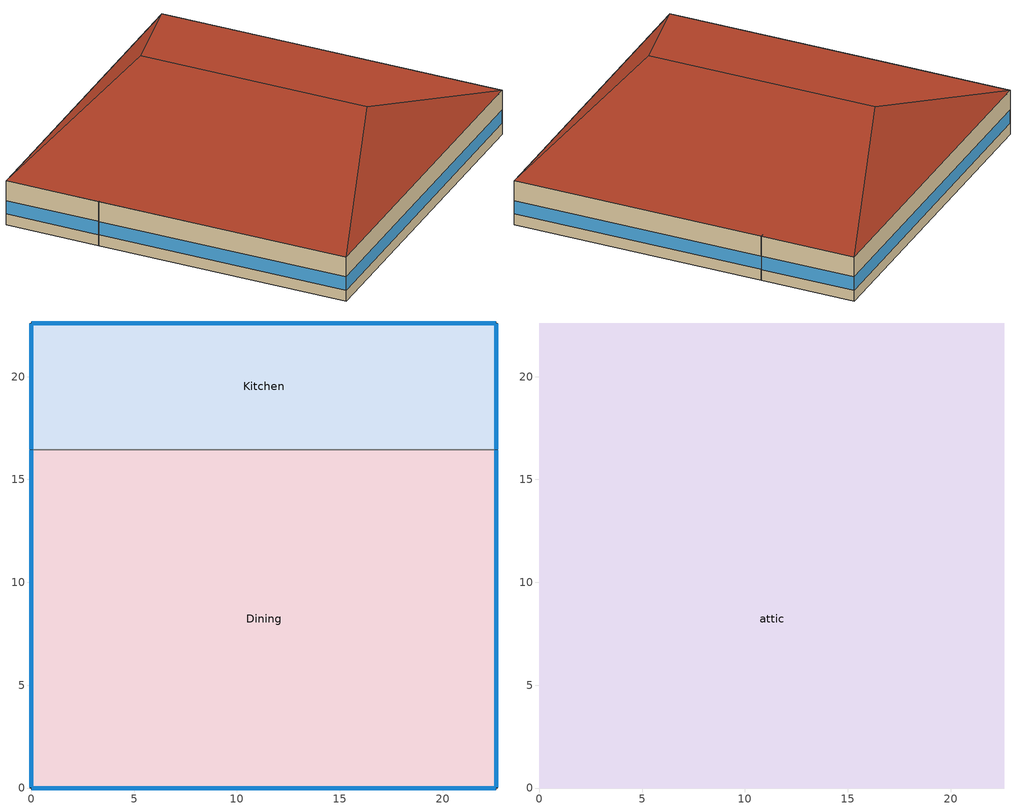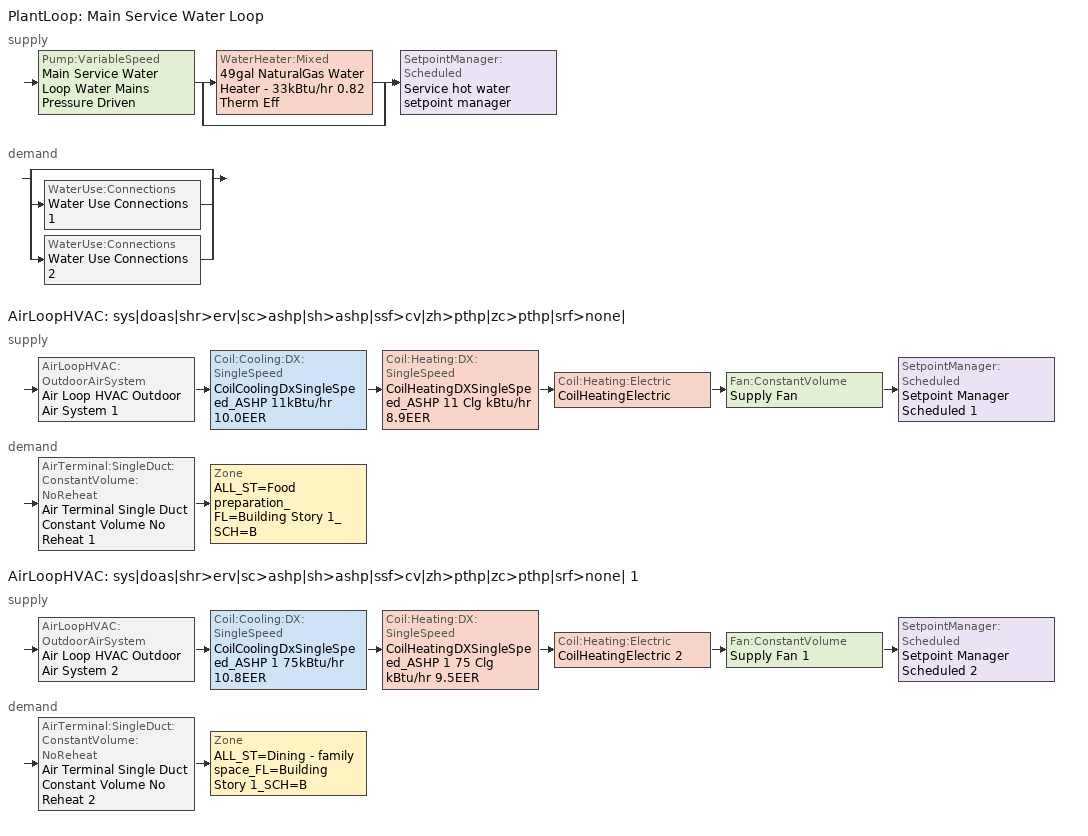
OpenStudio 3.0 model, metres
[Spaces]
Kitchen
 floor ground: 22.61,22.61 22.61,16.44 0,16.44 0,22.61 z0
 wall outside: 22.61,16.44 22.61,22.61 0,22.61 0,16.44 z0:3.05
 wall to Dining: 0,16.44 22.61,16.44 z0:3.05
 window (BTAP-Ext-FixedWindow:U=0.220 SHGC=0.600): 22.61,16.47 22.61,22.58 / 22.58,22.61 0.03,22.61 / 0,22.58 0,16.47 z0.76:1.68
Dining
 floor ground: 22.61,16.44 22.61,0 0,0 0,16.44 z0
 wall outside: 0,16.44 0,0 22.61,0 22.61,16.44 z0:3.05
 window (BTAP-Ext-FixedWindow:U=0.220 SHGC=0.600): 22.61,0.03 22.61,16.42 / 0.03,0 22.58,0 / 0,16.42 0,0.03 z0.76:1.68
attic
 floor to Dining: 22.61,16.44 22.61,0 0,0 0,16.44 z3.05
 floor to Kitchen: 22.61,22.61 22.61,16.44 0,16.44 0,22.61 z3.05
 roof outside: 11.3,18.84,6.82 22.61,22.61,3.05 0,22.61,3.05; 11.3,3.77,6.82 0,0,3.05 22.61,0,3.05; 11.3,18.84,6.82 0,22.61,3.05 0,0,3.05 11.3,3.77,6.82; 11.3,3.77,6.82 22.61,0,3.05 22.61,22.61,3.05 11.3,18.84,6.82
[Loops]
PlantLoop 'Main Service Water Loop'
 supply: Pump:VariableSpeed 'Main Service Water Loop Water Mains Pressure Driven' > split
  | WaterHeater:Mixed '49gal NaturalGas Water Heater - 33kBtu/hr 0.82 Therm Eff'
  | bypass
  join > SetpointManager:Scheduled 'Service hot water setpoint manager'
 demand: split
  | bypass
  | WaterUse:Connections 'Water Use Connections 1'
  | WaterUse:Connections 'Water Use Connections 2'
AirLoopHVAC 'sys|doas|shr>erv|sc>ashp|sh>ashp|ssf>cv|zh>pthp|zc>pthp|srf>none|'
 supply: AirLoopHVAC:OutdoorAirSystem 'Air Loop HVAC Outdoor Air System 1' > Coil:Cooling:DX:SingleSpeed 'CoilCoolingDxSingleSpeed_ASHP 11kBtu/hr 10.0EER' > Coil:Heating:DX:SingleSpeed 'CoilHeatingDXSingleSpeed_ASHP 11 Clg kBtu/hr 8.9EER' > Coil:Heating:Electric 'CoilHeatingElectric' > Fan:ConstantVolume 'Supply Fan' > SetpointManager:Scheduled 'Setpoint Manager Scheduled 1'
 demand: AirTerminal:SingleDuct:ConstantVolume:NoReheat 'Air Terminal Single Duct Constant Volume No Reheat 1' > Zone 'ALL_ST=Food preparation_FL=Building Story 1_SCH=B'
AirLoopHVAC 'sys|doas|shr>erv|sc>ashp|sh>ashp|ssf>cv|zh>pthp|zc>pthp|srf>none| 1'
 supply: AirLoopHVAC:OutdoorAirSystem 'Air Loop HVAC Outdoor Air System 2' > Coil:Cooling:DX:SingleSpeed 'CoilCoolingDxSingleSpeed_ASHP 1 75kBtu/hr 10.8EER' > Coil:Heating:DX:SingleSpeed 'CoilHeatingDXSingleSpeed_ASHP 1 75 Clg kBtu/hr 9.5EER' > Coil:Heating:Electric 'CoilHeatingElectric 2' > Fan:ConstantVolume 'Supply Fan 1' > SetpointManager:Scheduled 'Setpoint Manager Scheduled 2'
 demand: AirTerminal:SingleDuct:ConstantVolume:NoReheat 'Air Terminal Single Duct Constant Volume No Reheat 2' > Zone 'ALL_ST=Dining - family space_FL=Building Story 1_SCH=B'
[Site]
Banff CS_AB_CAN: Latitude {deg}=51.193; Longitude {deg}=-115.552; Time Zone {hr}=-7; Elevation {m}=1396.9; Terrain=City
[Building]
FullServiceRestaurant: North Axis {deg}=0; Default Construction Set=BTAP-Mass at hdd = 5500.0; Standards Number of Stories=1; Standards Number of Above Ground Stories=1; Standards Template=NECB2011; Standards Building Type=FullServiceRestaurant
[Site:WaterMainsTemperature]
Calculation Method=Correlation; Annual Average Outdoor Air Temperature {C}=2.93333; Maximum Difference In Monthly Average Outdoor Air Temperatures {deltaC}=24.2
[Site:GroundTemperature:BuildingSurface]
19.527, 19.502, 19.536, 19.598, 20.002, 21.64, 22.225, 22.375, 21.449, 20.121, 19.802, 19.633
[SizingPeriod:DesignDay] Barometric Pressure {Pa}=85631; Sky Clearness=0; Rain Indicator=0; Snow Indicator=0; Day of Month=21; Daylight Saving Time Indicator=0; Humidity Indicating Type=Wetbulb; Dry-Bulb Temperature Range Modifier Type=DefaultMultipliers
Name | Maximum Dry-Bulb Temperature {C} | Daily Dry-Bulb Temperature Range {deltaC} | Humidity Indicating Conditions at Maximum Dry-Bulb | Wind Speed {m/s} | Wind Direction {deg} | Month | Day Type | Solar Model Indicator | ASHRAE Taub | ASHRAE Taud
Banff CS Ann Clg .4% Condns DB=>MWB | 27.4 | 14.4 | 13.7 | 3.1 | 230 | 7 | SummerDesignDay | ASHRAETau | 0.357 | 2.375
Banff CS Ann Htg 99.6% Condns DB | -30.3 | 0 | -30.3 | 1.3 | 70 | 12 | WinterDesignDay | ASHRAEClearSky
[Material:NoMass] Roughness=Smooth; Thermal Absorptance=0.9; Solar Absorptance=0.7
Name | Thermal Resistance {m2-K/W} | Visible Absorptance
Typical Carpet Pad; Typical Carpet Pad 1 | 0.21648 | 0.8
Typical Insulation 1 | 5.91238 | 0.7
Typical Insulation 2 | 4.49096 | 0.7
Typical Insulation 3 | 6.17282 | 0.7
Typical Carpet Pad 2 | 1.25503 | 0.8
Typical Carpet Pad 3; Typical Carpet Pad 4 | 3.45515 | 0.8
Typical Insulation 4 | 0.454528 | 0.7
Typical Insulation 5 | 0.454545 | 0.7
[Material]
Name | Roughness | Thickness {m} | Conductivity {W/m-K} | Density {kg/m3} | Specific Heat {J/kg-K} | Thermal Absorptance | Solar Absorptance | Visible Absorptance
G05 25mm wood | MediumSmooth | 0.0254 | 0.15 | 608 | 1630 | 0.9 | 0.5 | 0.5
100mm Normalweight concrete floor 1 | MediumSmooth | 0.1016 | 2.31 | 2322 | 832
G01 13mm gypsum board 1 | Smooth | 0.0127 | 0.16 | 800 | 1090 | 0.9 | 0.7 | 0.5
4 in. Normalweight Concrete Floor 1 | MediumRough | 0.1016 | 2.31 | 2322 | 832 | 0.9 | 0.7 | 0.7
1IN Stucco 1 | Smooth | 0.0253 | 0.6918 | 1858 | 837 | 0.9 | 0.7 | 0.92
8IN CONCRETE HW RefBldg 1 | Rough | 0.2032 | 1.311 | 2240 | 836.8 | 0.9 | 0.7 | 0.7
1/2IN Gypsum 1 | Smooth | 0.0127 | 0.16 | 784.9 | 830 | 0.9 | 0.4 | 0.4
Metal Roof Surface 1; F08 Metal surface 1 | Smooth | 0.0008 | 45.28 | 7824 | 500 | 0.9 | 0.7 | 0.7
6 in. Normalweight Concrete Floor 1; 6 in. Normalweight Concrete Floor 2; 6 in. Normalweight Concrete Floor 3 | MediumRough | 0.1524 | 2.31 | 2322 | 832 | 0.9 | 0.7 | 0.7
[Construction]
BTAP-Int-Partition; BTAP-Int-Door: G05 25mm wood
BTAP-Int-Floor: 100mm Normalweight concrete floor 1, Typical Carpet Pad
BTAP-Int-Wall: G01 13mm gypsum board 1, G01 13mm gypsum board 1
BTAP-Int-Ceiling: Typical Carpet Pad, 100mm Normalweight concrete floor 1
BTAP-Int-Window: SimpleGlazing
BTAP-Ext-Floor-Mass:U-0.162: Typical Insulation 1, 4 in. Normalweight Concrete Floor 1, Typical Carpet Pad 1
BTAP-Ext-Wall-Mass:U-0.21: 1IN Stucco 1, 8IN CONCRETE HW RefBldg 1, Typical Insulation 2, 1/2IN Gypsum 1
BTAP-Ext-Roof-Metal:U-0.162: Metal Roof Surface 1, Typical Insulation 3
BTAP-Grnd-Floor-Mass:U-0.757: 6 in. Normalweight Concrete Floor 1, Typical Carpet Pad 2
BTAP-Grnd-Wall-Mass:U-0.284: 6 in. Normalweight Concrete Floor 2, Typical Carpet Pad 3
BTAP-Grnd-Roof-Mass:U-0.284: 6 in. Normalweight Concrete Floor 3, Typical Carpet Pad 4
BTAP-Ext-FixedWindow:U=0.220 SHGC=0.600; BTAP-Ext-GlassDoors:U=0.220 SHGC=0.600; BTAP-Ext-Skylights:U=0.220 SHGC=0.600; BTAP-Ext-DaylightDomes:U=0.220 SHGC=0.600; BTAP-Ext-DaylightDiffuser:U=0.220 SHGC=0.600: SimpleGlazing:U=0.220 SHGC=0.600
BTAP-Ext-Door:U-2.2: F08 Metal surface 1, Typical Insulation 4
BTAP-Ext-OverHeadDoor:U-2.2: Typical Insulation 5
[DefaultConstructionSet]
BTAP-Mass at hdd = 5500.0: Default Exterior Surface Constructions=BTAP-Mass at hdd = 5500.0; Default Interior Surface Constructions=Default Surface Constructions 2; Default Ground Contact Surface Constructions=BTAP-Mass at hdd = 5500.0 1; Default Exterior SubSurface Constructions=BTAP-Mass at hdd = 5500.0; Default Interior SubSurface Constructions=Default Sub Surface Constructions 2; Interior Partition Construction=BTAP-Int-Partition
[DefaultSurfaceConstructions]
Name | Floor Construction | Wall Construction | Roof Ceiling Construction
Default Surface Constructions 2 | BTAP-Int-Floor | BTAP-Int-Wall | BTAP-Int-Ceiling
BTAP-Mass at hdd = 5500.0 | BTAP-Ext-Floor-Mass:U-0.162 | BTAP-Ext-Wall-Mass:U-0.21 | BTAP-Ext-Roof-Metal:U-0.162
BTAP-Mass at hdd = 5500.0 1 | BTAP-Grnd-Floor-Mass:U-0.757 | BTAP-Grnd-Wall-Mass:U-0.284 | BTAP-Grnd-Roof-Mass:U-0.284
[DefaultSubSurfaceConstructions]
Name | Fixed Window Construction | Operable Window Construction | Door Construction | Glass Door Construction | Overhead Door Construction | Skylight Construction | Tubular Daylight Dome Construction | Tubular Daylight Diffuser Construction
Default Sub Surface Constructions 2 | BTAP-Int-Window | BTAP-Int-Window | BTAP-Int-Door
BTAP-Mass at hdd = 5500.0 | BTAP-Ext-FixedWindow:U=0.220 SHGC=0.600 | BTAP-Ext-FixedWindow:U=0.220 SHGC=0.600 | BTAP-Ext-Door:U-2.2 | BTAP-Ext-GlassDoors:U=0.220 SHGC=0.600 | BTAP-Ext-OverHeadDoor:U-2.2 | BTAP-Ext-Skylights:U=0.220 SHGC=0.600 | BTAP-Ext-DaylightDomes:U=0.220 SHGC=0.600 | BTAP-Ext-DaylightDiffuser:U=0.220 SHGC=0.600
[WindowMaterial:SimpleGlazingSystem] U-Factor {W/m2-K}=2.2; Solar Heat Gain Coefficient=0.6; Visible Transmittance=0.21
SimpleGlazing; SimpleGlazing:U=0.220 SHGC=0.600
[Space]
Name | Space Type | Building Story | Thermal Zone | Part of Total Floor Area
Kitchen | Space Function Food preparation | Building Story 1 | ALL_ST=Food preparation_FL=Building Story 1_SCH=B | Yes
Dining | Space Function Dining - family space | Building Story 1 | ALL_ST=Dining - family space_FL=Building Story 1_SCH=B | Yes
attic | Space Function - undefined - | Building Story 2 | ALL_ST=- undefined -_FL=Building Story 2_SCH=A | No
[BuildingStory]
Name | Nominal Z Coordinate {m}
Building Story 1 | 0
Building Story 2 | 3.0488
[SpaceType] Standards Building Type=Space Function
Name | Default Schedule Set | Design Specification Outdoor Air Object | Standards Space Type
Space Function - undefined - | Space Function - undefined - Schedule Set | Space Function - undefined - Ventilation | - undefined -
Space Function Dining - family space | Space Function Dining - family space Schedule Set | Space Function Dining - family space Ventilation | Dining - family space
Space Function Food preparation | Space Function Food preparation Schedule Set | Space Function Food preparation Ventilation | Food preparation
[DesignSpecification:OutdoorAir]
Name | Outdoor Air Flow per Person {m3/s-person} | Outdoor Air Flow per Floor Area {m3/s-m2} | Outdoor Air Flow Air Changes per Hour {1/hr} | Outdoor Air Method
Space Function - undefined - Ventilation | 0 | 0 | 0
Space Function Dining - family space Ventilation | 0.0266709 | 0.0009144 |  | Sum
Space Function Food preparation Ventilation | 0.0152241 | 0.0006096 |  | Sum
[DefaultScheduleSet] Infiltration Schedule=Always On
Name | Number of People Schedule | People Activity Level Schedule | Lighting Schedule | Electric Equipment Schedule
Space Function - undefined - Schedule Set
Space Function Dining - family space Schedule Set; Space Function Food preparation Schedule Set | NECB-B-Occupancy | NECB-Activity | NECB-B-Lighting | NECB-B-Electric-Equipment
[ThermostatSetpoint:DualSetpoint]
Name | Heating Setpoint Temperature Schedule | Cooling Setpoint Temperature Schedule
Space Function - undefined - Thermostat 3
Space Function Food preparation Thermostat 3; Space Function Dining - family space Thermostat 3 | NECB-B-Thermostat Setpoint-Heating | NECB-B-Thermostat Setpoint-Cooling
[People:Definition] Number of People Calculation Method=People/Area; Fraction Radiant=0.3
Name | People per Space Floor Area {person/m2}
Space Function Dining - family space People Definition | 0.0999967
Space Function Food preparation People Definition | 0.0500522
[People] Work Efficiency Schedule=Work Efficiency Schedule; Clothing Insulation Schedule=Clothing Schedule; Air Velocity Schedule=Air Velocity Schedule; Multiplier=1
Name | People Definition | Space or SpaceType
Space Function Dining - family space People | Space Function Dining - family space People Definition | Space Function Dining - family space
Space Function Food preparation People | Space Function Food preparation People Definition | Space Function Food preparation
[Lights:Definition] Design Level Calculation Method=Watts/Area; Fraction Radiant=0.5; Fraction Visible=0.2
Name | Watts per Space Floor Area {W/m2}
Space Function Dining - family space Lights Definition | 9.59992
Space Function Food preparation Lights Definition | 10.6999
[Lights] Fraction Replaceable=1
Name | Lights Definition | Space or SpaceType
Space Function Dining - family space Lights | Space Function Dining - family space Lights Definition | Space Function Dining - family space
Space Function Food preparation Lights | Space Function Food preparation Lights Definition | Space Function Food preparation
[ElectricEquipment:Definition] Design Level Calculation Method=Watts/Area; Fraction Radiant=0.5
Name | Watts per Space Floor Area {W/m2}
Space Function Dining - family space Elec Equip Definition | 0.999992
Space Function Food preparation Elec Equip Definition | 9.99992
[ElectricEquipment]
Name | Electric Equipment Definition | Space or SpaceType
Space Function Dining - family space Elec Equip | Space Function Dining - family space Elec Equip Definition | Space Function Dining - family space
Space Function Food preparation Elec Equip | Space Function Food preparation Elec Equip Definition | Space Function Food preparation
[SpaceInfiltration:DesignFlowRate] Schedule=Always On Discrete; Design Flow Rate Calculation Method=Flow/ExteriorArea; Flow per Exterior Surface Area {m3/s-m2}=0.00025; Constant Term Coefficient=0; Temperature Term Coefficient=0; Velocity Term Coefficient=0.224; Velocity Squared Term Coefficient=0
Name | Space or SpaceType
attic Infiltration | attic
Dining Infiltration | Dining
Kitchen Infiltration | Kitchen
[ThermalZone] Use Ideal Air Loads=No
Name | Thermostat
ALL_ST=- undefined -_FL=Building Story 2_SCH=A | Space Function - undefined - Thermostat 3
ALL_ST=Food preparation_FL=Building Story 1_SCH=B | Space Function Food preparation Thermostat 3
ALL_ST=Dining - family space_FL=Building Story 1_SCH=B | Space Function Dining - family space Thermostat 3
[Sizing:Zone] Zone Cooling Design Supply Air Temperature Input Method=SupplyAirTemperature; Zone Cooling Design Supply Air Temperature Difference {deltaC}=11.11; Zone Heating Design Supply Air Temperature Input Method=SupplyAirTemperature; Zone Heating Design Supply Air Temperature Difference {deltaC}=11.11; Zone Cooling Design Supply Air Humidity Ratio {kg-H2O/kg-air}=0.0085; Zone Heating Design Supply Air Humidity Ratio {kg-H2O/kg-air}=0.008; Cooling Design Air Flow Method=DesignDay; Heating Design Air Flow Method=DesignDay; Account for Dedicated Outdoor Air System=No; Dedicated Outdoor Air System Control Strategy=NeutralSupplyAir; Dedicated Outdoor Air Low Setpoint Temperature for Design {C}=autosize; Dedicated Outdoor Air High Setpoint Temperature for Design {C}=autosize
Name | Zone Cooling Design Supply Air Temperature {C} | Zone Heating Design Supply Air Temperature {C} | Zone Heating Sizing Factor | Zone Cooling Sizing Factor
ALL_ST=- undefined -_FL=Building Story 2_SCH=A | 14 | 40
ALL_ST=Food preparation_FL=Building Story 1_SCH=B; ALL_ST=Dining - family space_FL=Building Story 1_SCH=B | 13 | 43 | 1.3 | 1.1
[Zone equipment]
ALL_ST=Food preparation_FL=Building Story 1_SCH=B: Air Terminal Single Duct Constant Volume No Reheat 1, ZoneHVACPackagedTerminalHeatPump
ALL_ST=Dining - family space_FL=Building Story 1_SCH=B: Air Terminal Single Duct Constant Volume No Reheat 2, ZoneHVACPackagedTerminalHeatPump 1
[PlantLoop]
Main Service Water Loop: Glycol Concentration=0; Maximum Loop Temperature {C}=60; Minimum Loop Temperature {C}=10; Plant Loop Volume {m3}=Autocalculate; Load Distribution Scheme=Optimal
[Sizing:Plant]
Main Service Water Loop: Loop Type=Heating; Design Loop Exit Temperature {C}=60; Loop Design Temperature Difference {deltaC}=5; Sizing Option=NonCoincident; Zone Timesteps in Averaging Window=1; Coincident Sizing Factor Mode=None
[SetpointManager:Scheduled] Control Variable=Temperature
Name | Schedule
Service hot water setpoint manager | Service Water Loop Temp - 140F
Setpoint Manager Scheduled 1 | Schedule Ruleset 9
Setpoint Manager Scheduled 2 | Schedule Ruleset 10
[Pump:VariableSpeed]
Main Service Water Loop Water Mains Pressure Driven: Rated Pump Head {Pa}=0.001; Motor Efficiency=0.7; Pump Control Type=Continuous; Skin Loss Radiative Fraction=0.5; Design Power Sizing Method=PowerPerFlowPerPressure; Design Electric Power per Unit Flow Rate {W/(m3/s)}=348701.1; Design Shaft Power per Unit Flow Rate per Unit Head {W-s/m3-Pa}=1.28205; Design Minimum Flow Rate Fraction=0
[WaterHeater:Mixed]
49gal NaturalGas Water Heater - 33kBtu/hr 0.82 Therm Eff: Tank Volume {m3}=0.184338; Setpoint Temperature Schedule=Service Water Loop Temp - 140F; Deadband Temperature Difference {deltaC}=2; Maximum Temperature Limit {C}=60; Heater Control Type=Cycle; Heater Maximum Capacity {W}=9631.68; Heater Fuel Type=NaturalGas; Heater Thermal Efficiency=0.82; Part Load Factor Curve=SWH-EFFFPLR-NECB2011; Off Cycle Parasitic Fuel Consumption Rate {W}=31.3783; Off Cycle Parasitic Fuel Type=NaturalGas; Off Cycle Parasitic Heat Fraction to Tank=0.8; On Cycle Parasitic Fuel Consumption Rate {W}=31.3783; On Cycle Parasitic Fuel Type=NaturalGas; On Cycle Parasitic Heat Fraction to Tank=0; Ambient Temperature Indicator=Schedule; Ambient Temperature Schedule=Water Heater Ambient Temp Schedule - 70.0f; Off Cycle Loss Coefficient to Ambient Temperature {W/K}=2.9847; On Cycle Loss Coefficient to Ambient Temperature {W/K}=2.9847; Use Side Effectiveness=1; Source Side Effectiveness=1; Use Side Design Flow Rate {m3/s}=autosize; Source Side Design Flow Rate {m3/s}=autosize; Indirect Water Heating Recovery Time {hr}=1.5; Source Side Flow Control Mode=IndirectHeatPrimarySetpoint
[WaterUse:Connections]
Name | Water Use Equipment Name 1
Water Use Connections 1 | Dining Service Water Use 0.38gal/min
Water Use Connections 2 | Kitchen Service Water Use 0.07gal/min
[WaterUse:Equipment:Definition]
Name | Peak Flow Rate {m3/s} | Target Temperature Schedule | Sensible Fraction Schedule | Latent Fraction Schedule
Dining Service Water Use Def 0.38gal/min | 2.39515e-05 | Schedule Ruleset 5 | Schedule Ruleset 3 | Schedule Ruleset 4
Kitchen Service Water Use Def 0.07gal/min | 4.49574e-06 | Schedule Ruleset 8 | Schedule Ruleset 6 | Schedule Ruleset 7
[WaterUse:Equipment] Flow Rate Fraction Schedule=NECB-B-Service Water Heating
Name | Water Use Equipment Definition | Space
Dining Service Water Use 0.38gal/min | Dining Service Water Use Def 0.38gal/min | Dining
Kitchen Service Water Use 0.07gal/min | Kitchen Service Water Use Def 0.07gal/min | Kitchen
[AirLoopHVAC] Design Supply Air Flow Rate {m3/s}=AutoSize
Name | Availability Schedule
sys|doas|shr>erv|sc>ashp|sh>ashp|ssf>cv|zh>pthp|zc>pthp|srf>none| | sys|doas|shr>none|sc>ashp|sh>ashp|ssf>cv|zh>pthp|zc>pthp|srf>none| Occ Sch
sys|doas|shr>erv|sc>ashp|sh>ashp|ssf>cv|zh>pthp|zc>pthp|srf>none| 1 | sys|doas|shr>none|sc>ashp|sh>ashp|ssf>cv|zh>pthp|zc>pthp|srf>none| 1 Occ Sch
[Sizing:System] Type of Load to Size On=VentilationRequirement; Design Outdoor Air Flow Rate {m3/s}=Autosize; Central Heating Maximum System Air Flow Ratio=1; Preheat Design Temperature {C}=7; Preheat Design Humidity Ratio {kg-H2O/kg-Air}=0.008; Precool Design Temperature {C}=13; Precool Design Humidity Ratio {kg-H2O/kg-Air}=0.008; Central Cooling Design Supply Air Temperature {C}=19.9; Central Heating Design Supply Air Temperature {C}=20; Sizing Option=NonCoincident; 100% Outdoor Air in Cooling=Yes; 100% Outdoor Air in Heating=Yes; Central Cooling Design Supply Air Humidity Ratio {kg-H2O/kg-Air}=0.0085; Central Heating Design Supply Air Humidity Ratio {kg-H2O/kg-Air}=0.008; Cooling Design Air Flow Method=DesignDay; Cooling Design Air Flow Rate {m3/s}=0; Heating Design Air Flow Method=DesignDay; Heating Design Air Flow Rate {m3/s}=0; System Outdoor Air Method=ZoneSum; Zone Maximum Outdoor Air Fraction=1; Cooling Supply Air Flow Rate Per Floor Area {m3/s-m2}=0.00996765; Cooling Fraction of Autosized Cooling Supply Air Flow Rate=1; Cooling Supply Air Flow Rate Per Unit Cooling Capacity {m3/s-W}=3.94755e-05; Heating Supply Air Flow Rate Per Floor Area {m3/s-m2}=0.00996765; Heating Fraction of Autosized Heating Supply Air Flow Rate=1; Heating Fraction of Autosized Cooling Supply Air Flow Rate=1; Heating Supply Air Flow Rate Per Unit Heating Capacity {m3/s-W}=3.15882e-05; Cooling Design Capacity Method=CoolingDesignCapacity; Cooling Design Capacity {W}=autosize; Cooling Design Capacity Per Floor Area {W/m2}=234.7; Fraction of Autosized Cooling Design Capacity=1; Heating Design Capacity Method=HeatingDesignCapacity; Heating Design Capacity {W}=autosize; Heating Design Capacity Per Floor Area {W/m2}=157; Fraction of Autosized Heating Design Capacity=1; Central Cooling Capacity Control Method=OnOff
sys|doas|shr>erv|sc>ashp|sh>ashp|ssf>cv|zh>pthp|zc>pthp|srf>none|; sys|doas|shr>erv|sc>ashp|sh>ashp|ssf>cv|zh>pthp|zc>pthp|srf>none| 1
[Fan:ConstantVolume] Availability Schedule=Always On Discrete; Fan Total Efficiency=0.39975; Pressure Rise {Pa}=640; Maximum Flow Rate {m3/s}=AutoSize; Motor Efficiency=0.615
Supply Fan; Supply Fan 1
[Coil:Heating:DX:SingleSpeed] Availability Schedule=Always On Discrete; Rated Air Flow Rate {m3/s}=Autosize; Rated Supply Fan Power Per Volume Flow Rate {W/(m3/s)}=773.3; Total Heating Capacity Function of Temperature Curve=DXHEAT-NECB2011-REF-CAPFT; Total Heating Capacity Function of Flow Fraction Curve=DXHEAT-NECB2011-REF-CAPFFLOW; Energy Input Ratio Function of Temperature Curve=DXHEAT-NECB2011-REF-EIRFT; Energy Input Ratio Function of Flow Fraction Curve=DXHEAT-NECB2011-REF-EIRFFLOW; Part Load Fraction Correlation Curve=DXHEAT-NECB2011-REF-PLFFPLR; Defrost Energy Input Ratio Function of Temperature Curve=DXHEAT-NECB2011-REF-Defrost-EIRFT; Defrost Strategy=ReverseCycle; Defrost Control=OnDemand; Defrost Time Period Fraction=0.166667; Resistive Defrost Heater Capacity {W}=2000
Name | Rated Total Heating Capacity {W} | Rated COP {W/W} | Crankcase Heater Capacity {W}
CoilHeatingDXSingleSpeed_ASHP 11 Clg kBtu/hr 8.9EER | 4918.16 | 3.2 | 15.3693
CoilHeatingDXSingleSpeed_PTHP | Autosize | 3 | 26.351
CoilHeatingDXSingleSpeed_ASHP 1 75 Clg kBtu/hr 9.5EER | 34245 | 3.2 | 107.016
CoilHeatingDXSingleSpeed_PTHP 1 | Autosize | 3 | 73.4635
[Coil:Heating:Electric] Availability Schedule=Always On Discrete
CoilHeatingElectric; CoilHeatingElectric 1; CoilHeatingElectric 2; CoilHeatingElectric 3
[Coil:Cooling:DX:SingleSpeed] Availability Schedule=Always On Discrete; Rated Sensible Heat Ratio=autosize; Rated Air Flow Rate {m3/s}=autosize; Rated Evaporator Fan Power Per Volume Flow Rate {W/(m3/s)}=773.3; Total Cooling Capacity Function of Temperature Curve=DXCOOL-NECB2011-REF-CAPFT; Total Cooling Capacity Function of Flow Fraction Curve=DXCOOL-NECB2011-REF-CAPFFLOW; Energy Input Ratio Function of Temperature Curve=DXCOOL-NECB2011-REF-COOLEIRFT; Energy Input Ratio Function of Flow Fraction Curve=DXCOOL-NECB2011-REF-COOLEIRFFLOW; Part Load Fraction Correlation Curve=DXCOOL-NECB2011-REF-COOLPLFFPLR; Minimum Outdoor Dry-Bulb Temperature for Compressor Operation {C}=-25; Condenser Type=AirCooled; Evaporative Condenser Effectiveness=0; Evaporative Condenser Air Flow Rate {m3/s}=Autosize; Evaporative Condenser Pump Rated Power Consumption {W}=Autosize; Maximum Outdoor Dry-Bulb Temperature for Crankcase Heater Operation {C}=0; Basin Heater Capacity {W/K}=0; Basin Heater Setpoint Temperature {C}=10
Name | Rated Total Cooling Capacity {W} | Rated COP {W/W} | Crankcase Heater Capacity {W}
CoilCoolingDxSingleSpeed_ASHP 11kBtu/hr 10.0EER | 4918.16 | 3.1 | 15.865
CoilCoolingDXSingleSpeed_PTHP | autosize | 3 | 26.351
CoilCoolingDxSingleSpeed_ASHP 1 75kBtu/hr 10.8EER | 34245 | 3.1 | 110.468
CoilCoolingDXSingleSpeed_PTHP 1 | autosize | 3 | 73.4635
[Controller:OutdoorAir] Minimum Outdoor Air Flow Rate {m3/s}=autosize; Maximum Outdoor Air Flow Rate {m3/s}=Autosize; Economizer Control Action Type=ModulateFlow; Lockout Type=NoLockout; Minimum Limit Type=FixedMinimum; High Humidity Control=No; Heat Recovery Bypass Control Type=BypassWhenWithinEconomizerLimits
Name | Economizer Control Type | Economizer Maximum Limit Dry-Bulb Temperature {C} | Economizer Maximum Limit Enthalpy {J/kg} | Economizer Minimum Limit Dry-Bulb Temperature {C} | Minimum Outdoor Air Schedule | Controller Mechanical Ventilation
Controller Outdoor Air 1 | NoEconomizer | 28 | 64000 | -100 | sys|doas|shr>none|sc>ashp|sh>ashp|ssf>cv|zh>pthp|zc>pthp|srf>none| Occ Sch | Controller Mechanical Ventilation 1
Controller Outdoor Air 2 | DifferentialEnthalpy |  |  |  | sys|doas|shr>none|sc>ashp|sh>ashp|ssf>cv|zh>pthp|zc>pthp|srf>none| 1 Occ Sch | Controller Mechanical Ventilation 2
[Controller:MechanicalVentilation] Availability Schedule=Always On Discrete; System Outdoor Air Method=ZoneSum
Controller Mechanical Ventilation 1; Controller Mechanical Ventilation 2
[AirLoopHVAC:OutdoorAirSystem]
Name | Controller
Air Loop HVAC Outdoor Air System 1 | Controller Outdoor Air 1
Air Loop HVAC Outdoor Air System 2 | Controller Outdoor Air 2
[AirTerminal:SingleDuct:ConstantVolume:NoReheat] Availability Schedule=Always On Discrete; Maximum Air Flow Rate {m3/s}=AutoSize
Air Terminal Single Duct Constant Volume No Reheat 1; Air Terminal Single Duct Constant Volume No Reheat 2
[Fan:OnOff] Availability Schedule=Always On Discrete; Fan Total Efficiency=0.39975; Pressure Rise {Pa}=36.8769; Maximum Flow Rate {m3/s}=autosize; Motor Efficiency=0.615; Motor In Airstream Fraction=1
Name | Fan Power Ratio Function of Speed Ratio Curve | Fan Efficiency Ratio Function of Speed Ratio Curve
FanOnOff | Fan On Off Power Curve | Fan On Off Efficiency Curve
FanOnOff 1 | Fan On Off Power Curve 1 | Fan On Off Efficiency Curve 1
[ZoneHVAC:PackagedTerminalHeatPump] Availability Schedule=Always On Discrete; Supply Air Flow Rate During Cooling Operation {m3/s}=Autosize; Supply Air Flow Rate During Heating Operation {m3/s}=Autosize; Supply Air Flow Rate When No Cooling or Heating is Needed {m3/s}=Autosize; Outdoor Air Flow Rate During Cooling Operation {m3/s}=1e-06; Outdoor Air Flow Rate During Heating Operation {m3/s}=1e-06; Outdoor Air Flow Rate When No Cooling or Heating is Needed {m3/s}=1e-06; Maximum Supply Air Temperature from Supplemental Heater {C}=Autosize; Supply Air Fan Operating Mode Schedule=Always Off Discrete
Name | Supply Air Fan | Heating Coil | Cooling Coil | Supplemental Heating Coil
ZoneHVACPackagedTerminalHeatPump | FanOnOff | CoilHeatingDXSingleSpeed_PTHP | CoilCoolingDXSingleSpeed_PTHP | CoilHeatingElectric 1
ZoneHVACPackagedTerminalHeatPump 1 | FanOnOff 1 | CoilHeatingDXSingleSpeed_PTHP 1 | CoilCoolingDXSingleSpeed_PTHP 1 | CoilHeatingElectric 3
[AvailabilityManager:NightCycle] Applicability Schedule=Always On Discrete; Control Type=CycleOnAny; Thermostat Tolerance {deltaC}=1; Cycling Run Time {s}=3600
Availability Manager Night Cycle 1; Availability Manager Night Cycle 2
[HeatExchanger:AirToAir:SensibleAndLatent] Availability Schedule=Always On Discrete; Nominal Supply Air Flow Rate {m3/s}=autosize; Sensible Effectiveness at 100% Heating Air Flow=0.5; Latent Effectiveness at 100% Heating Air Flow=0.5; Sensible Effectiveness at 75% Heating Air Flow=0.5; Latent Effectiveness at 75% Heating Air Flow=0.5; Sensible Effectiveness at 100% Cooling Air Flow=0.5; Latent Effectiveness at 100% Cooling Air Flow=0.5; Sensible Effectiveness at 75% Cooling Air Flow=0.5; Latent Effectiveness at 75% Cooling Air Flow=0.5; Supply Air Outlet Temperature Control=Yes; Heat Exchanger Type=Rotary; Frost Control Type=ExhaustOnly; Threshold Temperature {C}=-23.3; Initial Defrost Time Fraction=0.167; Rate of Defrost Time Fraction Increase {1/K}=1.44; Economizer Lockout=Yes
Name | Nominal Electric Power {W}
sys|doas|shr>none|sc>ashp|sh>ashp|ssf>cv|zh>pthp|zc>pthp|srf>none| ERV | 187.192
sys|doas|shr>none|sc>ashp|sh>ashp|ssf>cv|zh>pthp|zc>pthp|srf>none| 1 ERV | 1005.26
[SetpointManager:OutdoorAirPretreat] Minimum Setpoint Temperature {C}=-99; Maximum Setpoint Temperature {C}=99; Minimum Setpoint Humidity Ratio {kgWater/kgDryAir}=1e-05; Maximum Setpoint Humidity Ratio {kgWater/kgDryAir}=1
Setpoint Manager Outdoor Air Pretreat 1; Setpoint Manager Outdoor Air Pretreat 2
[Schedule:Constant]
Name | Value
Always On Discrete | 1
Always Off Discrete | 0
[Schedule:Ruleset]
Always On: Default Day Schedule=Always On Default
Clothing Schedule: Default Day Schedule=Clothing Schedule Default Winter Clothes
Air Velocity Schedule: Default Day Schedule=Air Velocity Schedule Default
Work Efficiency Schedule: Default Day Schedule=Work Efficiency Schedule Default
NECB-B-Occupancy: Default Day Schedule=NECB-B-Occupancy Default
NECB-Activity: Default Day Schedule=NECB-Activity Default; Summer Design Day Schedule=NECB-Activity Summer Design Day; Winter Design Day Schedule=NECB-Activity Winter Design Day
NECB-B-Lighting: Default Day Schedule=NECB-B-Lighting Default
NECB-B-Electric-Equipment: Default Day Schedule=NECB-B-Electric-Equipment Default
NECB-B-Thermostat Setpoint-Heating: Default Day Schedule=NECB-B-Thermostat Setpoint-Heating Default
NECB-B-Thermostat Setpoint-Cooling: Default Day Schedule=NECB-B-Thermostat Setpoint-Cooling Default
Service Water Loop Temp - 140F: Default Day Schedule=Service Water Loop Temp - 140F Default
Water Heater Ambient Temp Schedule - 70.0f: Default Day Schedule=Water Heater Ambient Temp Schedule - 70.0f Default
Schedule Ruleset 3: Default Day Schedule=Schedule Day 5
Schedule Ruleset 4: Default Day Schedule=Schedule Day 6
Schedule Ruleset 5: Default Day Schedule=Schedule Day 7
NECB-B-Service Water Heating: Default Day Schedule=NECB-B-Service Water Heating Default
Schedule Ruleset 6: Default Day Schedule=Schedule Day 8
Schedule Ruleset 7: Default Day Schedule=Schedule Day 9
Schedule Ruleset 8: Default Day Schedule=Schedule Day 10
Schedule Ruleset 9: Default Day Schedule=Schedule Day 11
Schedule Ruleset 10: Default Day Schedule=Schedule Day 12
sys|doas|shr>none|sc>ashp|sh>ashp|ssf>cv|zh>pthp|zc>pthp|srf>none| Occ Sch: Default Day Schedule=sys|doas|shr>none|sc>ashp|sh>ashp|ssf>cv|zh>pthp|zc>pthp|srf>none| Occ Sch Default; Summer Design Day Schedule=sys|doas|shr>none|sc>ashp|sh>ashp|ssf>cv|zh>pthp|zc>pthp|srf>none| Occ Sch Summer Design Day; Winter Design Day Schedule=sys|doas|shr>none|sc>ashp|sh>ashp|ssf>cv|zh>pthp|zc>pthp|srf>none| Occ Sch Winter Design Day
sys|doas|shr>none|sc>ashp|sh>ashp|ssf>cv|zh>pthp|zc>pthp|srf>none| 1 Occ Sch: Default Day Schedule=sys|doas|shr>none|sc>ashp|sh>ashp|ssf>cv|zh>pthp|zc>pthp|srf>none| 1 Occ Sch Default; Summer Design Day Schedule=sys|doas|shr>none|sc>ashp|sh>ashp|ssf>cv|zh>pthp|zc>pthp|srf>none| 1 Occ Sch Summer Design Day; Winter Design Day Schedule=sys|doas|shr>none|sc>ashp|sh>ashp|ssf>cv|zh>pthp|zc>pthp|srf>none| 1 Occ Sch Winter Design Day
[Schedule:Day]
Always On Default; Clothing Schedule Default Winter Clothes; sys|doas|shr>none|sc>ashp|sh>ashp|ssf>cv|zh>pthp|zc>pthp|srf>none| Occ Sch Winter Design Day; sys|doas|shr>none|sc>ashp|sh>ashp|ssf>cv|zh>pthp|zc>pthp|srf>none| Occ Sch Summer Design Day; sys|doas|shr>none|sc>ashp|sh>ashp|ssf>cv|zh>pthp|zc>pthp|srf>none| 1 Occ Sch Winter Design Day; sys|doas|shr>none|sc>ashp|sh>ashp|ssf>cv|zh>pthp|zc>pthp|srf>none| 1 Occ Sch Summer Design Day: 24, 0, 1
Clothing Schedule Summer Clothes: 24, 0, 0.5
Air Velocity Schedule Default; Schedule Day 5; Schedule Day 8: 24, 0, 0.2
Work Efficiency Schedule Default: 24, 0, 0
NECB-B-Occupancy Default; NECB-B-Occupancy Default|Wkdy Day: 1, 0, 0.3, 2, 0, 0.1, 9, 0, 0, 10, 0, 0.1, 11, 0, 0.2, 12, 0, 0.5, 13, 0, 0.9, 14, 0, 0.8, 15, 0, 0.5, 17, 0, 0.2, 18, 0, 0.3, 19, 0, 0.6, 22, 0, 0.9, 23, 0, 0.6, 24, 0, 0.4
NECB-B-Occupancy Sat Day: 1, 0, 0.5, 2, 0, 0.3, 9, 0, 0, 10, 0, 0.1, 11, 0, 0.2, 12, 0, 0.5, 13, 0, 0.9, 14, 0, 0.8, 15, 0, 0.5, 17, 0, 0.2, 18, 0, 0.3, 19, 0, 0.6, 22, 0, 0.9, 24, 0, 0.6
NECB-B-Occupancy Sun|Hol Day: 1, 0, 0.1, 2, 0, 0.3, 10, 0, 0, 11, 0, 0.1, 12, 0, 0.4, 14, 0, 0.5, 15, 0, 0.4, 18, 0, 0.2, 19, 0, 0.5, 21, 0, 0.7, 22, 0, 0.5, 23, 0, 0.3, 24, 0, 0.1
NECB-Activity Default; NECB-Activity Winter Design Day; NECB-Activity Summer Design Day: 24, 0, 130
NECB-B-Lighting Default; NECB-B-Lighting Default|Wkdy Day; NECB-B-Lighting Sat Day; NECB-B-Electric-Equipment Default; NECB-B-Electric-Equipment Default|Wkdy Day; NECB-B-Electric-Equipment Sat Day: 1, 0, 0.9, 2, 0, 0.5, 9, 0, 0.1, 10, 0, 0.5, 11, 0, 0.7, 24, 0, 0.9
NECB-B-Lighting Sun|Hol Day; NECB-B-Electric-Equipment Sun|Hol Day: 2, 0, 0.5, 10, 0, 0.1, 11, 0, 0.5, 23, 0, 0.9, 24, 0, 0.5
NECB-B-Thermostat Setpoint-Heating Default; NECB-B-Thermostat Setpoint-Heating Default|Wkdy Day; NECB-B-Thermostat Setpoint-Heating Sat Day: 2, 0, 22, 8, 0, 18, 9, 0, 20, 24, 0, 22
NECB-B-Thermostat Setpoint-Heating Sun|Hol Day: 1, 0, 18, 2, 0, 22, 9, 0, 18, 10, 0, 20, 23, 0, 22, 24, 0, 18
NECB-B-Thermostat Setpoint-Cooling Default; NECB-B-Thermostat Setpoint-Cooling Default|Wkdy Day; NECB-B-Thermostat Setpoint-Cooling Sat Day: 1, 0, 24, 8, 0, 35, 24, 0, 24
NECB-B-Thermostat Setpoint-Cooling Sun|Hol Day: 9, 0, 35, 23, 0, 24, 24, 0, 35
Service Water Loop Temp - 140F Default; Schedule Day 7; Schedule Day 10: 24, 0, 60
Water Heater Ambient Temp Schedule - 70.0f Default: 24, 0, 21.1111
Schedule Day 6; Schedule Day 9: 24, 0, 0.05
NECB-B-Service Water Heating Default; NECB-B-Service Water Heating Default|Wkdy Day: 1, 0, 0.6, 2, 0, 0.5, 9, 0, 0.05, 11, 0, 0.7, 12, 0, 0.4, 13, 0, 0.5, 15, 0, 0.6, 16, 0, 0.4, 18, 0, 0.3, 19, 0, 0.4, 20, 0, 0.5, 22, 0, 0.8, 24, 0, 0.9
NECB-B-Service Water Heating Sat Day: 1, 0, 0.7, 2, 0, 0.6, 9, 0, 0.05, 11, 0, 0.7, 12, 0, 0.4, 13, 0, 0.5, 15, 0, 0.6, 16, 0, 0.4, 18, 0, 0.3, 19, 0, 0.4, 20, 0, 0.5, 22, 0, 0.8, 24, 0, 0.9
NECB-B-Service Water Heating Sun|Hol Day: 1, 0, 0.5, 2, 0, 0.6, 9, 0, 0.05, 11, 0, 0.7, 12, 0, 0.4, 13, 0, 0.5, 15, 0, 0.6, 16, 0, 0.4, 18, 0, 0.3, 19, 0, 0.4, 20, 0, 0.5, 22, 0, 0.8, 24, 0, 0.5
Schedule Day 11; Schedule Day 12: 24, 0, 20
sys|doas|shr>none|sc>ashp|sh>ashp|ssf>cv|zh>pthp|zc>pthp|srf>none| Occ Sch Default; sys|doas|shr>none|sc>ashp|sh>ashp|ssf>cv|zh>pthp|zc>pthp|srf>none| 1 Occ Sch Default: 1, 0, 1, 10, 0, 0, 24, 0, 1
sys|doas|shr>none|sc>ashp|sh>ashp|ssf>cv|zh>pthp|zc>pthp|srf>none| Occ Sch Saturday; sys|doas|shr>none|sc>ashp|sh>ashp|ssf>cv|zh>pthp|zc>pthp|srf>none| 1 Occ Sch Saturday: 2, 0, 1, 10, 0, 0, 24, 0, 1
sys|doas|shr>none|sc>ashp|sh>ashp|ssf>cv|zh>pthp|zc>pthp|srf>none| Occ Sch Sunday; sys|doas|shr>none|sc>ashp|sh>ashp|ssf>cv|zh>pthp|zc>pthp|srf>none| 1 Occ Sch Sunday: 1, 0, 0, 2, 0, 1, 11, 0, 0, 23, 0, 1, 24, 0, 0
[Schedule:Rule] Date Specification Type=DateRange; Start Day=1
Name | Schedule Ruleset | Rule Order | Day Schedule | Start Month | End Month | End Day | Apply Monday | Apply Tuesday | Apply Wednesday | Apply Thursday | Apply Friday | Apply Saturday | Apply Sunday
Schedule Rule 1 | Clothing Schedule | 0 | Clothing Schedule Summer Clothes | 5 | 9 | 30
Schedule Rule 2 | NECB-B-Occupancy | 2 | NECB-B-Occupancy Default|Wkdy Day | 1 | 12 | 31 | Yes | Yes | Yes | Yes | Yes
Schedule Rule 3 | NECB-B-Occupancy | 1 | NECB-B-Occupancy Sat Day | 1 | 12 | 31 |  |  |  |  |  | Yes
Schedule Rule 4 | NECB-B-Occupancy | 0 | NECB-B-Occupancy Sun|Hol Day | 1 | 12 | 31 |  |  |  |  |  |  | Yes
Schedule Rule 5 | NECB-B-Lighting | 2 | NECB-B-Lighting Default|Wkdy Day | 1 | 12 | 31 | Yes | Yes | Yes | Yes | Yes
Schedule Rule 6 | NECB-B-Lighting | 1 | NECB-B-Lighting Sat Day | 1 | 12 | 31 |  |  |  |  |  | Yes
Schedule Rule 7 | NECB-B-Lighting | 0 | NECB-B-Lighting Sun|Hol Day | 1 | 12 | 31 |  |  |  |  |  |  | Yes
Schedule Rule 8 | NECB-B-Electric-Equipment | 2 | NECB-B-Electric-Equipment Default|Wkdy Day | 1 | 12 | 31 | Yes | Yes | Yes | Yes | Yes
Schedule Rule 9 | NECB-B-Electric-Equipment | 1 | NECB-B-Electric-Equipment Sat Day | 1 | 12 | 31 |  |  |  |  |  | Yes
Schedule Rule 10 | NECB-B-Electric-Equipment | 0 | NECB-B-Electric-Equipment Sun|Hol Day | 1 | 12 | 31 |  |  |  |  |  |  | Yes
Schedule Rule 11 | NECB-B-Thermostat Setpoint-Heating | 2 | NECB-B-Thermostat Setpoint-Heating Default|Wkdy Day | 1 | 12 | 31 | Yes | Yes | Yes | Yes | Yes
Schedule Rule 12 | NECB-B-Thermostat Setpoint-Heating | 1 | NECB-B-Thermostat Setpoint-Heating Sat Day | 1 | 12 | 31 |  |  |  |  |  | Yes
Schedule Rule 13 | NECB-B-Thermostat Setpoint-Heating | 0 | NECB-B-Thermostat Setpoint-Heating Sun|Hol Day | 1 | 12 | 31 |  |  |  |  |  |  | Yes
Schedule Rule 14 | NECB-B-Thermostat Setpoint-Cooling | 2 | NECB-B-Thermostat Setpoint-Cooling Default|Wkdy Day | 1 | 12 | 31 | Yes | Yes | Yes | Yes | Yes
Schedule Rule 15 | NECB-B-Thermostat Setpoint-Cooling | 1 | NECB-B-Thermostat Setpoint-Cooling Sat Day | 1 | 12 | 31 |  |  |  |  |  | Yes
Schedule Rule 16 | NECB-B-Thermostat Setpoint-Cooling | 0 | NECB-B-Thermostat Setpoint-Cooling Sun|Hol Day | 1 | 12 | 31 |  |  |  |  |  |  | Yes
Schedule Rule 17 | NECB-B-Service Water Heating | 2 | NECB-B-Service Water Heating Default|Wkdy Day | 1 | 12 | 31 | Yes | Yes | Yes | Yes | Yes
Schedule Rule 18 | NECB-B-Service Water Heating | 1 | NECB-B-Service Water Heating Sat Day | 1 | 12 | 31 |  |  |  |  |  | Yes
Schedule Rule 19 | NECB-B-Service Water Heating | 0 | NECB-B-Service Water Heating Sun|Hol Day | 1 | 12 | 31 |  |  |  |  |  |  | Yes
sys|doas|shr>none|sc>ashp|sh>ashp|ssf>cv|zh>pthp|zc>pthp|srf>none| Occ Sch Saturday Rule | sys|doas|shr>none|sc>ashp|sh>ashp|ssf>cv|zh>pthp|zc>pthp|srf>none| Occ Sch | 1 | sys|doas|shr>none|sc>ashp|sh>ashp|ssf>cv|zh>pthp|zc>pthp|srf>none| Occ Sch Saturday | 1 | 12 | 31 |  |  |  |  |  | Yes
sys|doas|shr>none|sc>ashp|sh>ashp|ssf>cv|zh>pthp|zc>pthp|srf>none| Occ Sch Sunday Rule | sys|doas|shr>none|sc>ashp|sh>ashp|ssf>cv|zh>pthp|zc>pthp|srf>none| Occ Sch | 0 | sys|doas|shr>none|sc>ashp|sh>ashp|ssf>cv|zh>pthp|zc>pthp|srf>none| Occ Sch Sunday | 1 | 12 | 31 |  |  |  |  |  |  | Yes
sys|doas|shr>none|sc>ashp|sh>ashp|ssf>cv|zh>pthp|zc>pthp|srf>none| 1 Occ Sch Saturday Rule | sys|doas|shr>none|sc>ashp|sh>ashp|ssf>cv|zh>pthp|zc>pthp|srf>none| 1 Occ Sch | 1 | sys|doas|shr>none|sc>ashp|sh>ashp|ssf>cv|zh>pthp|zc>pthp|srf>none| 1 Occ Sch Saturday | 1 | 12 | 31 |  |  |  |  |  | Yes
sys|doas|shr>none|sc>ashp|sh>ashp|ssf>cv|zh>pthp|zc>pthp|srf>none| 1 Occ Sch Sunday Rule | sys|doas|shr>none|sc>ashp|sh>ashp|ssf>cv|zh>pthp|zc>pthp|srf>none| 1 Occ Sch | 0 | sys|doas|shr>none|sc>ashp|sh>ashp|ssf>cv|zh>pthp|zc>pthp|srf>none| 1 Occ Sch Sunday | 1 | 12 | 31 |  |  |  |  |  |  | Yes
[Curve:Cubic]
Name | Coefficient1 Constant | Coefficient2 x | Coefficient3 x**2 | Coefficient4 x**3 | Minimum Value of x | Maximum Value of x
Fan On Off Efficiency Curve; Fan On Off Efficiency Curve 1 | 1 | 0 | 0 | 0 | 0 | 1
DXHEAT-NECB2011-REF-CAPFT | 0.729009 | 0.0319275 | 0.000136404 | -8.748e-06 | -20 | 20
DXHEAT-NECB2011-REF-CAPFFLOW | 0.84 | 0.16 | 0 | 0 | 0.5 | 1.5
DXHEAT-NECB2011-REF-EIRFT | 1.2183 | -0.03612 | 0.00142 | -2.68e-05 | -20 | 20
DXHEAT-NECB2011-REF-PLFFPLR | 0.3696 | 2.3362 | -2.9577 | 1.2596 | 0.7 | 1
DXCOOL-NECB2011-REF-COOLPLFFPLR | 0.0277 | 4.9151 | -8.184 | 4.2702 | 0.7 | 1
SWH-EFFFPLR-NECB2011 | 0.7576 | 1.0071 | -1.4443 | 0.6844 | 0 | 1
[Curve:Quadratic]
Name | Coefficient1 Constant | Coefficient2 x | Coefficient3 x**2 | Minimum Value of x | Maximum Value of x
DXHEAT-NECB2011-REF-EIRFFLOW | 1.3824 | -0.4336 | 0.0512 | 0 | 1
DXCOOL-NECB2011-REF-CAPFFLOW | 0.8 | 0.2 | 0 | 0.5 | 1.5
DXCOOL-NECB2011-REF-COOLEIRFFLOW | 1.1552 | -0.1808 | 0.0256 | 0.5 | 1.5
[Curve:Biquadratic]
Name | Coefficient1 Constant | Coefficient2 x | Coefficient3 x**2 | Coefficient4 y | Coefficient5 y**2 | Coefficient6 x*y | Minimum Value of x | Maximum Value of x | Minimum Value of y | Maximum Value of y | Minimum Curve Output | Maximum Curve Output
DXHEAT-NECB2011-REF-Defrost-EIRFT | 1 | 0 | 0 | 0 | 0 | 0 | 12.77778 | 23.88889 | 21.11111 | 46.11111 | 0 | 1
DXCOOL-NECB2011-REF-CAPFT | 0.867905 | 0.0142459 | 0.00055436 | -0.0075575 | 3.3e-05 | -0.0001918 | 13 | 24 | 24 | 46
DXCOOL-NECB2011-REF-COOLEIRFT | 0.114171 | 0.0281822 | -0.0004199 | 0.0214108 | 0.000161028 | -0.000679104 | 13 | 24 | 24 | 46
[Curve:Exponent] Coefficient1 Constant=1; Coefficient2 Constant=0; Coefficient3 Constant=0; Minimum Value of x=0; Maximum Value of x=1
Fan On Off Power Curve; Fan On Off Power Curve 1
